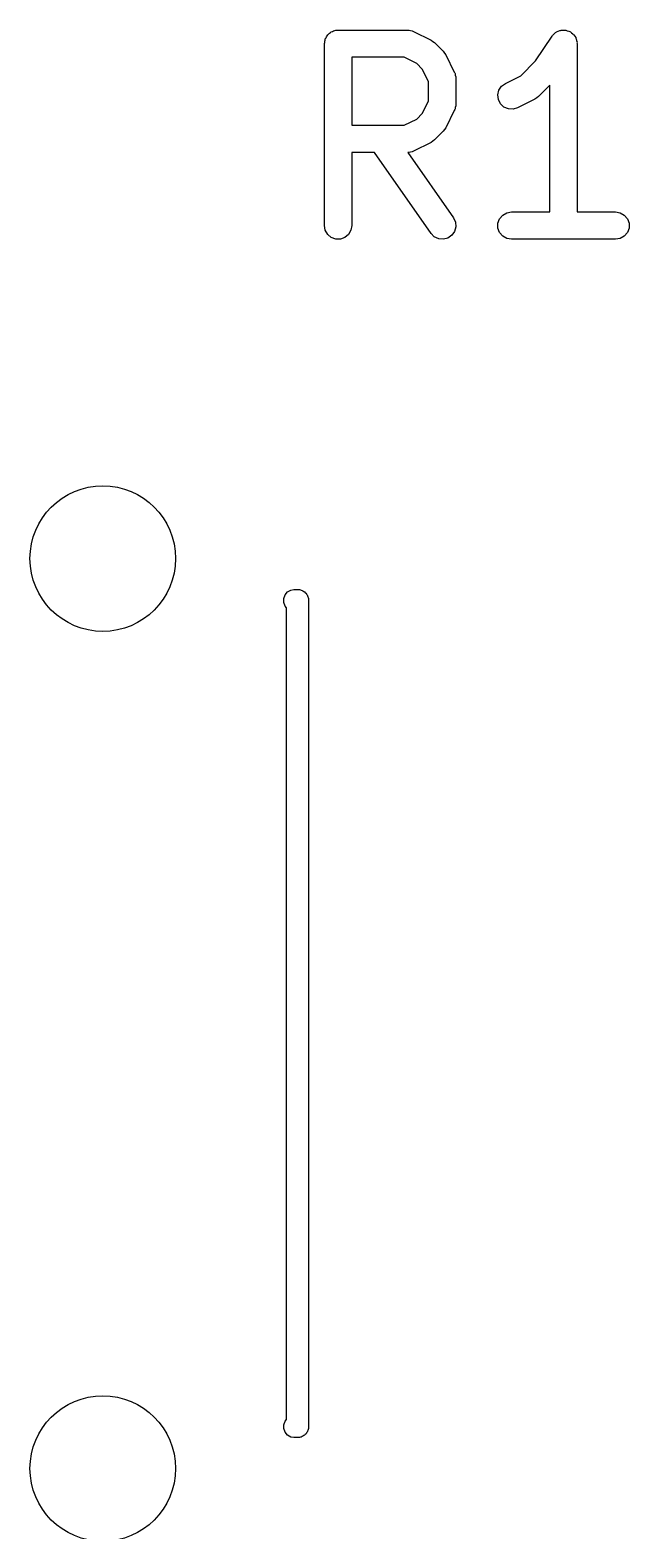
# Model space of a CAD drawing. Extents: x 138.2 to 186.5, y -95.8 to -46.7.
# Drawn here: x 170.22 to 173.52, y -66.31 to -58.07 of the extents above; entities that cross this region are included whole.
import ezdxf

# ---------------------------------------------------------------- set-up
doc = ezdxf.new("R2010")
doc.units = 0
doc.header["$MEASUREMENT"] = 0
doc.layers.add('BLACK', color=7, linetype='CONTINUOUS')

msp = doc.modelspace()

# ---------------------------------------------------------------- linework, layer by layer
at = {"layer": 'BLACK', "linetype": 'CONTINUOUS'}
for p, q in [((171.853, -58.1094), (171.857, -58.1044)), ((171.857, -58.1044), (171.86, -58.0987)), ((171.86, -58.0987), (171.865, -58.0945)), ((171.865, -58.0945), (171.87, -58.0894)), ((171.87, -58.0894), (171.875, -58.0861)), ((171.875, -58.0861), (171.88, -58.0819)), ((171.88, -58.0819), (171.887, -58.0797)), ((171.887, -58.0797), (171.892, -58.0764)), ((171.892, -58.0764), (171.899, -58.0753)), ((171.899, -58.0753), (171.905, -58.073)), ((171.905, -58.073), (171.911, -58.073)), ((171.911, -58.073), (171.918, -58.0719)), ((171.918, -58.0719), (172.299, -58.0719)), ((172.299, -58.0719), (172.303, -58.0726)), ((172.303, -58.0726), (172.307, -58.0724)), ((172.307, -58.0724), (172.316, -58.0749)), ((172.316, -58.0749), (172.325, -58.0764)), ((172.325, -58.0764), (172.328, -58.0786)), ((172.328, -58.0786), (172.332, -58.0798)), ((172.332, -58.0798), (172.428, -58.1274)), ((173.002, -58.242), (173.094, -58.1053)), ((173.094, -58.1053), (173.096, -58.1023)), ((173.096, -58.1023), (173.099, -58.0987)), ((173.099, -58.0987), (173.105, -58.0929)), ((173.105, -58.0929), (173.112, -58.0864)), ((173.112, -58.0864), (173.115, -58.0846)), ((173.115, -58.0846), (173.118, -58.0819)), ((173.118, -58.0819), (173.127, -58.0789)), ((173.127, -58.0789), (173.135, -58.0749)), ((173.135, -58.0749), (173.139, -58.0744)), ((173.139, -58.0744), (173.143, -58.073)), ((173.143, -58.073), (173.152, -58.073)), ((173.152, -58.073), (173.161, -58.072)), ((173.161, -58.072), (173.165, -58.073)), ((173.165, -58.073), (173.169, -58.073)), ((173.169, -58.073), (173.177, -58.0761)), ((173.177, -58.0761), (173.186, -58.0782)), ((173.186, -58.0782), (173.19, -58.0805)), ((173.19, -58.0805), (173.194, -58.0819)), ((173.194, -58.0819), (173.2, -58.0877)), ((173.2, -58.0877), (173.208, -58.0926)), ((173.208, -58.0926), (173.21, -58.096)), ((173.21, -58.096), (173.213, -58.0987)), ((173.213, -58.0987), (173.218, -58.1064)), ((173.218, -58.1064), (173.223, -58.1136)), ((171.843, -58.1469), (171.844, -58.1404)), ((171.843, -59.1469), (171.843, -58.1469)), ((171.844, -58.1339), (171.846, -58.1277)), ((171.844, -58.1404), (171.844, -58.1339)), ((171.846, -58.1277), (171.847, -58.1212)), ((171.847, -58.1212), (171.851, -58.1155)), ((171.851, -58.1155), (171.853, -58.1094)), ((172.428, -58.1274), (172.437, -58.1346)), ((172.437, -58.1346), (172.447, -58.1415)), ((172.447, -58.1415), (172.495, -58.1891)), ((172.495, -58.1891), (172.502, -58.1989)), ((173.223, -58.1136), (173.224, -58.1176)), ((173.224, -58.1176), (173.226, -58.1212)), ((173.226, -58.1212), (173.228, -58.13)), ((173.228, -58.13), (173.231, -58.1386)), ((173.231, -58.1386), (173.23, -58.1428)), ((173.23, -58.1428), (173.231, -58.1469)), ((173.231, -58.1469), (173.231, -59.0719)), ((171.993, -58.2219), (171.993, -58.5957)), ((172.281, -58.2219), (171.993, -58.2219)), ((172.35, -58.2561), (172.281, -58.2219)), ((172.38, -58.2865), (172.35, -58.2561)), ((172.502, -58.1989), (172.509, -58.2086)), ((172.509, -58.2086), (172.556, -58.3038)), ((172.921, -58.3233), (173.002, -58.242)), ((172.414, -58.3551), (172.38, -58.2865)), ((172.414, -58.4625), (172.414, -58.3551)), ((172.556, -58.3038), (172.558, -58.308)), ((172.558, -58.308), (172.56, -58.3117)), ((172.56, -58.3117), (172.561, -58.3204)), ((172.561, -58.3204), (172.564, -58.3288)), ((172.564, -58.3288), (172.564, -58.3331)), ((172.564, -58.3331), (172.564, -58.3374)), ((172.564, -58.3374), (172.564, -58.4802)), ((172.837, -58.3655), (172.921, -58.3233)), ((172.795, -58.4281), (172.801, -58.4028)), ((172.798, -58.454), (172.795, -58.4281)), ((172.801, -58.4028), (172.816, -58.381)), ((172.816, -58.381), (172.837, -58.3655)), ((173.019, -58.438), (173.009, -58.4449)), ((173.081, -58.3756), (173.019, -58.438)), ((173.081, -59.0719), (173.081, -58.3756)), ((172.38, -58.531), (172.414, -58.4625)), ((172.556, -58.5138), (172.509, -58.609)), ((172.558, -58.5096), (172.556, -58.5138)), ((172.56, -58.5059), (172.558, -58.5096)), ((172.561, -58.4972), (172.56, -58.5059)), ((172.564, -58.4888), (172.561, -58.4972)), ((172.564, -58.4802), (172.564, -58.4845)), ((172.564, -58.4845), (172.564, -58.4888)), ((172.81, -58.4773), (172.798, -58.454)), ((172.829, -58.4952), (172.81, -58.4773)), ((172.853, -58.5055), (172.829, -58.4952)), ((172.879, -58.5071), (172.853, -58.5055)), ((172.904, -58.4997), (172.879, -58.5071)), ((172.999, -58.4521), (172.904, -58.4997)), ((173.009, -58.4449), (172.999, -58.4521)), ((171.993, -58.5957), (172.281, -58.5957)), ((172.281, -58.5957), (172.35, -58.5614)), ((172.35, -58.5614), (172.38, -58.531)), ((172.437, -58.683), (172.428, -58.6902)), ((172.447, -58.6761), (172.437, -58.683)), ((172.495, -58.6285), (172.447, -58.6761)), ((172.502, -58.6187), (172.495, -58.6285)), ((172.509, -58.609), (172.502, -58.6187)), ((172.117, -58.7457), (171.993, -58.7457)), ((171.993, -58.7457), (171.993, -59.1469)), ((172.428, -59.1899), (172.117, -58.7457)), ((172.303, -58.7449), (172.3, -58.7455)), ((172.3, -58.7455), (172.551, -59.1039)), ((172.307, -58.7452), (172.303, -58.7449)), ((172.316, -58.7427), (172.307, -58.7452)), ((172.325, -58.7412), (172.316, -58.7427)), ((172.328, -58.739), (172.325, -58.7412)), ((172.332, -58.7378), (172.328, -58.739)), ((172.428, -58.6902), (172.332, -58.7378)), ((172.805, -59.1094), (172.822, -59.0894)), ((172.822, -59.0894), (172.845, -59.0764)), ((172.845, -59.0764), (172.87, -59.0719)), ((172.87, -59.0719), (173.081, -59.0719)), ((173.231, -59.0719), (173.442, -59.0719)), ((173.442, -59.0719), (173.467, -59.0764)), ((173.467, -59.0764), (173.49, -59.0894)), ((173.49, -59.0894), (173.507, -59.1094)), ((171.847, -59.1725), (171.843, -59.1469)), ((171.86, -59.1951), (171.847, -59.1725)), ((171.988, -59.1725), (171.975, -59.1951)), ((171.993, -59.1469), (171.988, -59.1725)), ((172.557, -59.1786), (172.542, -59.1999)), ((172.551, -59.1039), (172.562, -59.1275)), ((172.564, -59.1534), (172.557, -59.1786)), ((172.562, -59.1275), (172.564, -59.1534)), ((172.796, -59.1339), (172.805, -59.1094)), ((172.796, -59.1599), (172.796, -59.1339)), ((172.805, -59.1844), (172.796, -59.1599)), ((173.507, -59.1094), (173.516, -59.1339)), ((173.516, -59.1599), (173.507, -59.1844)), ((173.516, -59.1339), (173.516, -59.1599)), ((171.88, -59.2118), (171.86, -59.1951)), ((171.905, -59.2207), (171.88, -59.2118)), ((171.931, -59.2207), (171.905, -59.2207)), ((171.955, -59.2118), (171.931, -59.2207)), ((171.975, -59.1951), (171.955, -59.2118)), ((172.446, -59.2083), (172.428, -59.1899)), ((172.47, -59.2193), (172.446, -59.2083)), ((172.496, -59.2216), (172.47, -59.2193)), ((172.521, -59.2149), (172.496, -59.2216)), ((172.542, -59.1999), (172.521, -59.2149)), ((172.822, -59.2043), (172.805, -59.1844)), ((172.845, -59.2174), (172.822, -59.2043)), ((172.87, -59.2219), (172.845, -59.2174)), ((173.442, -59.2219), (172.87, -59.2219)), ((173.467, -59.2174), (173.442, -59.2219)), ((173.49, -59.2043), (173.467, -59.2174)), ((173.507, -59.1844), (173.49, -59.2043)), ((171.64, -61.1598), (171.658, -61.1492)), ((171.658, -61.1492), (171.674, -61.1465)), ((171.674, -61.1465), (171.699, -61.1465)), ((171.699, -61.1465), (171.705, -61.1465)), ((171.699, -61.1465), (171.699, -61.1465)), ((171.705, -61.1465), (171.71, -61.1483)), ((171.71, -61.1483), (171.715, -61.1492)), ((171.715, -61.1492), (171.719, -61.1519)), ((171.719, -61.1519), (171.724, -61.1537)), ((171.724, -61.1537), (171.729, -61.1572)), ((171.729, -61.1572), (171.733, -61.1598)), ((171.619, -61.1959), (171.626, -61.176)), ((171.619, -61.2171), (171.619, -61.1959)), ((171.626, -61.237), (171.619, -61.2171)), ((171.626, -61.176), (171.64, -61.1598)), ((171.634, -61.2462), (171.626, -61.237)), ((171.733, -61.1598), (171.737, -61.1639)), ((171.737, -61.1639), (171.741, -61.1673)), ((171.741, -61.1673), (171.743, -61.172)), ((171.743, -61.172), (171.747, -61.176)), ((171.747, -61.176), (171.749, -61.181)), ((171.749, -61.181), (171.751, -61.1857)), ((171.751, -61.1857), (171.752, -61.1909)), ((171.752, -61.1909), (171.754, -61.1959)), ((171.754, -61.1959), (171.754, -61.2012)), ((171.754, -61.2012), (171.754, -61.2013)), ((171.754, -61.2013), (171.754, -65.7517)), ((171.634, -65.7068), (171.634, -61.2462)), ((171.619, -65.7359), (171.626, -65.716)), ((171.619, -65.7571), (171.619, -65.7359)), ((171.626, -65.777), (171.619, -65.7571)), ((171.626, -65.716), (171.634, -65.7068)), ((171.749, -65.772), (171.747, -65.777)), ((171.751, -65.7673), (171.749, -65.772)), ((171.752, -65.7621), (171.751, -65.7673)), ((171.754, -65.7571), (171.752, -65.7621)), ((171.754, -65.7517), (171.754, -65.7518)), ((171.754, -65.7518), (171.754, -65.7571)), ((171.64, -65.7932), (171.626, -65.777)), ((171.658, -65.8038), (171.64, -65.7932)), ((171.674, -65.8065), (171.658, -65.8038)), ((171.699, -65.8065), (171.674, -65.8065)), ((171.705, -65.8065), (171.699, -65.8065)), ((171.699, -65.8065), (171.699, -65.8065)), ((171.71, -65.8047), (171.705, -65.8065)), ((171.715, -65.8038), (171.71, -65.8047)), ((171.719, -65.8011), (171.715, -65.8038)), ((171.724, -65.7993), (171.719, -65.8011)), ((171.729, -65.7958), (171.724, -65.7993)), ((171.733, -65.7932), (171.729, -65.7958)), ((171.737, -65.7891), (171.733, -65.7932)), ((171.741, -65.7857), (171.737, -65.7891)), ((171.743, -65.781), (171.741, -65.7857)), ((171.747, -65.777), (171.743, -65.781))]:
    msp.add_line(p, q, dxfattribs=at)
at = {"layer": 'BLACK'}
for centre in [(170.624, -60.9765), (170.624, -65.9765)]:
    msp.add_circle(centre, 0.4, dxfattribs=at)

doc.saveas('drawing.dxf')
